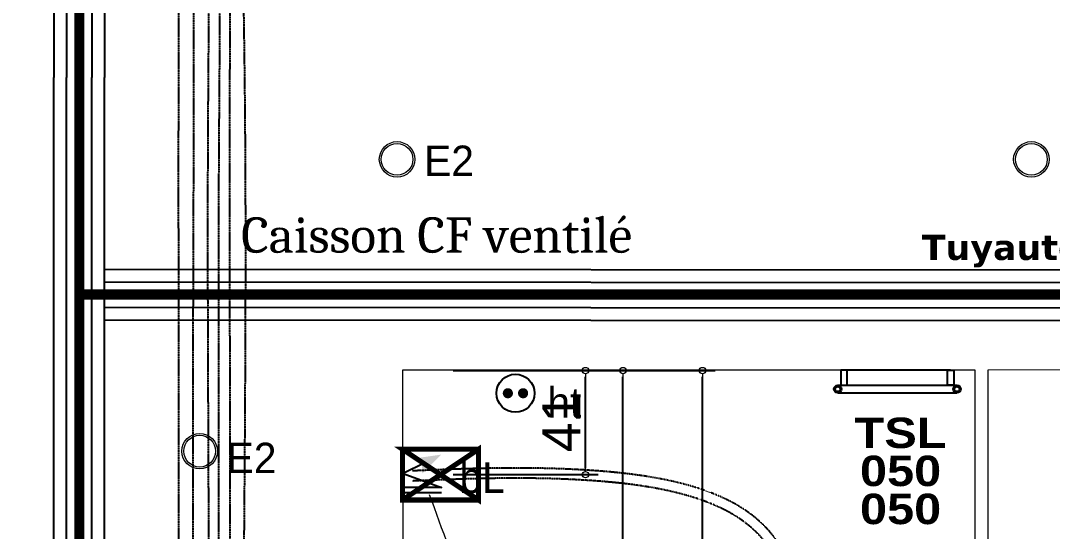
# Model space of a CAD drawing. Header units: millimetres. Extents: x 454430 to 532383, y -370512 to -310890.
# Drawn here: x 467922 to 471988, y -342829 to -340814 of the extents above; entities that cross this region are included whole.
import ezdxf

# ---------------------------------------------------------------- set-up
doc = ezdxf.new("R2010")
doc.units = ezdxf.units.MM
doc.set_wipeout_variables(frame=1)
doc.linetypes.add('prlm_ef', pattern=[0.165, 0.1, -0.065])
doc.linetypes.add('prlm_gaz', pattern=[36, 24, -3, 0, -3, 0, -3, 0, -3])
doc.layers.add('_GAZELEC-BOITE INCORPO', color=36, linetype='Continuous', lineweight=18)
for name, color, linetype in [('_GAZELEC-EAU CHAUDE', 1, 'Continuous'), ('prlm-CHAUFF-CONV', 20, 'Continuous'), ('prlm-EAU-EF', 161, 'Continuous'), ('prlm-ELEC-CFO', 201, 'Continuous'), ('prlm-GAZ', 20, 'Continuous'), ('prlm-MOD-PB', 123, 'Continuous')]:
    doc.layers.add(name, color=color, linetype=linetype)
doc.layers.add('prlm-xpoly', color=7, linetype='Continuous', plot=False)
doc.layers.add('prlm-ZEROPLOT', color=254, linetype='Continuous', plot=False)
doc.styles.add('Arial', font='arial.ttf')
doc.styles.add('prlm-chauff-rad', font='ariblk.ttf', dxfattribs={"height": 12})
doc.styles.add('prlm-elec-cfo', font='comic.ttf', dxfattribs={"height": 12})
doc.styles.add('prlm-mod', font='cambriaz.ttf', dxfattribs={"height": 18})
doc.dimstyles.new('200', dxfattribs={"dimtxt": 150, "dimasz": 25, "dimexe": 50, "dimexo": 50, "dimgap": 20, "dimtad": 1, "dimdec": 0, "dimlfac": 0.1, "dimdsep": 46, "dimtxsty": 'Arial', "dimblk1": 'DOTBLANK', "dimblk2": 'DOTBLANK', "dimsah": 1, "dimcen": 25, "dimclrd": 5, "dimclre": 5, "dimadec": 0, "dimazin": 0, "dimtfac": 1, "dimtdec": 0, "dimtmove": 0, "dimatfit": 3, "dimldrblk": 'DOTBLANK', "dimfxl": 50, "dimtolj": 1, "dimtzin": 0, "dimarcsym": 0})

# ---------------------------------------------------------------- blocks, each defined once
blk = doc.blocks.new('xi.lumE')
at = {"layer": 'prlm-ELEC-CFO', "color": 0, "linetype": 'ByBlock', "lineweight": 13}
for radius in [7, 6.25]:
    blk.add_circle((0, 0), radius, dxfattribs=at)
blk = doc.blocks.new('xi.PCHT')
at = {"color": 0, "lineweight": 5}
blk.add_wipeout([(-7.5, -7.5), (7.5, -7.5), (7.5, 7.5), (-7.5, 7.5)], dxfattribs=at).dxf.layer = 'prlm-ELEC-CFO'
at = {"layer": 'prlm-ELEC-CFO', "color": 0, "linetype": 'ByBlock', "lineweight": 5, "const_width": 2}
for points in [[(-4, 0, 1), (-2, 0, 1)], [(2, 0, 1), (4, 0, 1)]]:
    blk.add_lwpolyline(points, format="xyb", close=True, dxfattribs=at)
at = {"layer": 'prlm-ELEC-CFO', "color": 0, "linetype": 'ByBlock', "lineweight": -2}
blk.add_circle((0, 0), 7.5, dxfattribs=at)
blk = doc.blocks.new('xi.BL')
at = {"color": 0, "lineweight": 5}
blk.add_wipeout([(-7.5, -7.5), (7.5, -7.5), (7.5, 7.5), (-7.5, 7.5)], dxfattribs=at).dxf.layer = 'prlm-ELEC-CFO'
at = {"layer": 'prlm-ELEC-CFO', "lineweight": 5}
blk.add_hatch(color=0, dxfattribs=at).paths.add_polyline_path([(-3, 6), (-0.1, 3.7), (0, 0), (7.5, 7.5)])
at = {"layer": 'prlm-ELEC-CFO', "color": 0}
blk.add_lwpolyline([(0.95, 4.23), (-7.5, 0), (7.5, -5.5), (-7.5, -5.5), (-7.5, -7.5), (7.5, -7.5)], dxfattribs=at)
blk = doc.blocks.new('xi.tsl-050-050')
at = {"layer": 'prlm-CHAUFF-CONV', "linetype": 'ByBlock', "lineweight": -2}
h = blk.add_hatch(color=0, dxfattribs=at)
edge = h.paths.add_edge_path()
edge.add_arc((-23.5, 7.5), 1.5, 0, 360)
edge = h.paths.add_edge_path(flags=17)
edge.add_arc((-23.5, 7.5), 1, 0, 360)
edge = h.paths.add_edge_path()
edge.add_arc((23.5, 7.5), 1.5, 0, 360)
edge = h.paths.add_edge_path(flags=17)
edge.add_arc((23.5, 7.5), 1, 0, 360)
at = {"layer": 'prlm-CHAUFF-CONV', "color": 0, "linetype": 'ByBlock', "lineweight": -2, "flags": 128}
for points in [[(23.5, 9), (-23.5, 9)], [(23.5, 6), (-23.5, 6)]]:
    blk.add_lwpolyline(points, dxfattribs=at)
at = {"layer": 'prlm-CHAUFF-CONV', "color": 0, "linetype": 'ByBlock', "lineweight": -2}
for points in [[(-19.73, 0), (-22.27, 0), (-22.27, 6), (-19.73, 6)], [(19.73, 0), (22.27, 0), (22.27, 6), (19.73, 6)]]:
    blk.add_lwpolyline(points, close=True, dxfattribs=at)
for centre, radius in [((-23.5, 7.5), 1.5), ((-23.5, 7.5), 1), ((23.5, 7.5), 1.5), ((23.5, 7.5), 1)]:
    blk.add_circle(centre, radius, dxfattribs=at)
at = {"layer": 'prlm-ZEROPLOT', "linetype": 'ByBlock', "lineweight": -2, "flags": 128}
blk.add_lwpolyline([(-21, 0), (21, 0)], dxfattribs=at)
blk = doc.blocks.new('_DOTBLANK')
at = {"color": 0, "linetype": 'ByBlock'}
blk.add_line((-0.5, 0), (-1, 0), dxfattribs=at)
blk.add_circle((0, 0), 0.5, dxfattribs=at)
blk = doc.blocks.new('*D167')
at = {"layer": '_GAZELEC-BOITE INCORPO', "color": 5, "lineweight": -2, "transparency": 16777216}
for p, q in [((469626.2, -342194.4), (470197.5, -342194.4)), ((470147.5, -342579.9), (470147.5, -342219.4)), ((469626.3, -342604.9), (470197.5, -342604.9))]:
    blk.add_line(p, q, dxfattribs=at)
at = {"layer": '_GAZELEC-BOITE INCORPO', "color": 5, "lineweight": -2, "transparency": 16777216, "xscale": 25, "yscale": 25, "zscale": 25}
for p, rotation in [((470147.5, -342194.4), 90), ((470147.5, -342604.9), 270)]:
    blk.add_blockref('_DOTBLANK', p, dxfattribs=dict(at, rotation=rotation))
at = {"layer": '_GAZELEC-BOITE INCORPO', "color": 0, "transparency": 16777216, "insert": (470052.2, -342399.6), "char_height": 150, "attachment_point": 5, "rotation": 90, "style": 'Arial'}
blk.add_mtext('\\A1;41', dxfattribs=at)
blk = doc.blocks.new('*D168')
at = {"layer": '_GAZELEC-BOITE INCORPO', "color": 5, "lineweight": -2, "transparency": 16777216}
for p, q in [((469627, -342194.4), (470345.5, -342194.4)), ((470295.5, -343948.7), (470295.5, -342219.4)), ((469627, -343973.7), (470345.5, -343973.7))]:
    blk.add_line(p, q, dxfattribs=at)
at = {"layer": '_GAZELEC-BOITE INCORPO', "color": 5, "lineweight": -2, "transparency": 16777216, "xscale": 25, "yscale": 25, "zscale": 25}
for p, rotation in [((470295.5, -342194.4), 90), ((470295.5, -343973.7), 270)]:
    blk.add_blockref('_DOTBLANK', p, dxfattribs=dict(at, rotation=rotation))
at = {"layer": '_GAZELEC-BOITE INCORPO', "color": 0, "transparency": 16777216, "insert": (470198.9, -343084.1), "char_height": 150, "attachment_point": 5, "rotation": 90, "style": 'Arial'}
blk.add_mtext('\\A1;178', dxfattribs=at)
blk = doc.blocks.new('*D169')
at = {"layer": '_GAZELEC-BOITE INCORPO', "color": 5, "lineweight": -2, "transparency": 16777216}
for p, q in [((470208.3, -342194.4), (470658.8, -342194.4)), ((470608.8, -344063.8), (470608.8, -342219.4)), ((470208.5, -344088.8), (470658.8, -344088.8))]:
    blk.add_line(p, q, dxfattribs=at)
at = {"layer": '_GAZELEC-BOITE INCORPO', "color": 5, "lineweight": -2, "transparency": 16777216, "xscale": 25, "yscale": 25, "zscale": 25}
for p, rotation in [((470608.8, -342194.4), 90), ((470608.8, -344088.8), 270)]:
    blk.add_blockref('_DOTBLANK', p, dxfattribs=dict(at, rotation=rotation))
at = {"layer": '_GAZELEC-BOITE INCORPO', "color": 0, "transparency": 16777216, "insert": (470512.2, -343141.6), "char_height": 150, "attachment_point": 5, "rotation": 90, "style": 'Arial'}
blk.add_mtext('\\A1;189', dxfattribs=at)

msp = doc.modelspace()

# ---------------------------------------------------------------- linework, layer by layer
at = {"layer": 'prlm-ELEC-CFO', "lineweight": 13}
msp.add_spline([(471548.9, -343797.4), (470397.2, -343638.4), (469938.8, -343415.5), (469533.5, -342684.1)], degree=3, dxfattribs=at)
at = {"layer": 'prlm-MOD-PB'}
for p, q in [((468052.6, -336725.3), (468052.6, -341038.6)), ((468102.6, -336775.3), (468102.6, -341038.6)), ((468202.6, -336875.3), (468202.6, -341038.6)), ((468252.6, -336925.3), (468252.6, -341038.6)), ((468052.6, -349361.7), (468052.6, -341038.6)), ((468102.6, -349311.7), (468102.6, -341038.6)), ((468202.6, -349211.7), (468202.6, -341038.6)), ((468252.6, -349161.7), (468252.6, -341038.6)), ((468252.7, -341794.4), (481655.4, -341803.8)), ((468252.7, -341844.4), (481705.4, -341853.9)), ((468252.6, -341944.4), (481805.4, -341953.9)), ((468252.6, -341994.4), (481855.4, -342004))]:
    msp.add_line(p, q, dxfattribs=at)
at = {"layer": 'prlm-xpoly', "lineweight": 0}
for points in [[(471683.7, -344062.3), (471683.7, -342192.3), (469426.9, -342192.3), (469427.5, -342942.3), (470226.9, -342942.4), (470226.9, -342992.4), (469426.9, -342992.8), (469426.9, -343812.8), (469851.9, -343812.8), (469851.9, -344062.2)], [(476261.6, -342192.2), (471733.7, -342192.3), (471733.7, -345012.3), (476261.6, -345012.3)]]:
    msp.add_lwpolyline(points, close=True, dxfattribs=at)

# ---------------------------------------------------------------- block references
at = {"layer": 'prlm-CHAUFF-CONV', "xscale": 10, "yscale": 10, "zscale": 10, "rotation": 180.0048750302238}
msp.add_blockref('xi.tsl-050-050', (471376.9, -342192.3), dxfattribs=at)
at = {"layer": 'prlm-ELEC-CFO', "xscale": 10, "yscale": 10, "zscale": 10}
for p in [(469405.2, -341361.6), (471905.2, -341361.6), (468626.9, -342512.3)]:
    msp.add_blockref('xi.lumE', p, dxfattribs=at)

# ---------------------------------------------------------------- texts
at = {"layer": 'prlm-ELEC-CFO', "lineweight": 20, "char_height": 120, "attachment_point": 2, "line_spacing_factor": 0.8, "style": 'prlm-elec-cfo', "bg_fill": 3, "box_fill_scale": 0.95, "bg_fill_color": 256, "bg_fill_transparency": 0}
for insert in [(469609.9, -341307.3), (468831.7, -342479.1)]:
    msp.add_mtext('E2', dxfattribs=dict(at, insert=insert))
at = {"layer": 'prlm-GAZ', "linetype": 'prlm_gaz', "ltscale": 0.8, "insert": (471473.5, -341658.4), "char_height": 100, "width": 2479.039, "attachment_point": 1, "style": 'prlm-mod'}
msp.add_mtext('{\\fVerdana|b1|i0|c0|p34;Tuyauterie gaz acier calibre 80}', dxfattribs=at)
at = {"layer": 'prlm-MOD-PB', "insert": (468790.8, -341590.1), "char_height": 140, "width": 1854.737, "attachment_point": 1, "style": 'prlm-mod'}
msp.add_mtext('Caisson CF ventilé', dxfattribs=at)

# ---------------------------------------------------------------- next in the draw order: linework, layer by layer
at = {"layer": 'prlm-GAZ', "linetype": 'prlm_gaz', "ltscale": 0.8, "const_width": 40}
msp.add_lwpolyline([(483227.4, -340572), (483227.4, -340922), (481762.1, -340922), (481762.1, -341894.4), (468152.6, -341894.4), (468152.6, -336825.3), (469497.5, -336825.3)], dxfattribs=at)

# ---------------------------------------------------------------- next in the draw order: block references
at = {"layer": 'prlm-ELEC-CFO', "xscale": 10, "yscale": 10, "zscale": 10}
for name, p in [('xi.PCHT', (469871.8, -342283.9)), ('xi.BL', (469504.6, -342600.9))]:
    msp.add_blockref(name, p, dxfattribs=at)

# ---------------------------------------------------------------- next in the draw order: texts
at = {"layer": 'prlm-CHAUFF-CONV', "lineweight": 20, "insert": (471389.6, -342590.9), "char_height": 120, "width": 328.236, "attachment_point": 5, "rotation": 0.0049, "line_spacing_factor": 0.75, "style": 'prlm-chauff-rad', "bg_fill": 3, "box_fill_scale": 1.1, "bg_fill_color": 256, "bg_fill_transparency": 0}
msp.add_mtext('TSL\\P050\\P050', dxfattribs=at)
at = {"layer": 'prlm-ELEC-CFO', "lineweight": 20, "char_height": 120, "attachment_point": 5, "line_spacing_factor": 0.8, "style": 'prlm-elec-cfo', "bg_fill": 3, "box_fill_scale": 1.1, "bg_fill_color": 256, "bg_fill_transparency": 0}
for s, insert in [('ht', (470064.6, -342321.5)), ('bL', (469740.2, -342617.6))]:
    msp.add_mtext(s, dxfattribs=dict(at, insert=insert))

# ---------------------------------------------------------------- next in the draw order: linework, layer by layer
at = {"layer": '_GAZELEC-BOITE INCORPO', "const_width": 20}
msp.add_lwpolyline([(469526.3, -342504.9), (469426.3, -342504.9), (469426.3, -342704.9), (469726.3, -342704.9), (469726.3, -342504.9), (469426.3, -342504.9), (469726.3, -342704.9), (469726.3, -342504.9), (469426.3, -342704.9)], dxfattribs=at)
at = {"layer": '_GAZELEC-EAU CHAUDE', "linetype": 'prlm_ef'}
msp.add_spline([(470101.7, -344147.6), (470296, -344147.6), (470609.6, -344026.9), (470930.4, -343489.8), (470859.9, -342876), (470147, -342627), (469466.4, -342630.1)], degree=3, dxfattribs=at)
at = {"layer": 'prlm-EAU-EF', "linetype": 'prlm_ef'}
for points in [[(469561.3, -337320.4), (469161, -337440.3), (468938.4, -337831.6), (468820.9, -338185.4), (468677.6, -338658.4), (468586.3, -339275.5), (468543.1, -339964.1), (468543.1, -340266.4), (468543.1, -341196.1), (468543.1, -342970.9), (468543.1, -344918.4), (468543.1, -345108), (468497, -345363.9), (467722.5, -345747.8), (467334.4, -345512.5), (467210.1, -345194.3), (467210.1, -344954.7)], [(469568.7, -337898.6), (469361.2, -337895.5), (469055.8, -338015.6), (468911.4, -338131.5), (468804.6, -338388.4), (468733, -338642.6), (468638, -339350.8), (468631, -339412.7), (468601.4, -340463.8), (468601.4, -341732.8), (468601.4, -344195.6), (468601.4, -346880), (468571.9, -349029.9), (468571.9, -349821.5), (468571.9, -349918.7), (468539.4, -350247.5), (468539.4, -350770.1), (468539.4, -350987.5), (468500.3, -351368.3), (467926.5, -352511), (467628.1, -353007.7), (467369.5, -353685.1), (467297, -354639.7)], [(469569.1, -337923.8), (469359.1, -337923.8), (469102.2, -338022.5), (468975.8, -338111.9), (468879.4, -338292.6), (468775.2, -338623.3), (468693.9, -339307.3), (468659.3, -339692.3), (468659.3, -340125.7), (468659.3, -341243.5), (468659.3, -343906.6), (468635.9, -346330.3), (468655.1, -347591), (468655.1, -349506.5), (468690.1, -349958.3), (468671.5, -350288.4), (468643.5, -350669.4), (468643.5, -350927), (468643.5, -351938.8), (468582, -353897.9), (468532.4, -355117.8), (468497.9, -356209.2), (468497.9, -358069.4), (468497.9, -359957.6), (468497.9, -360088.5), (468497.9, -360443.6), (468377.2, -361121.4), (468229.4, -361474.3), (467715.5, -362036.1), (467246.5, -362337.3), (466978.9, -362508.7), (466817.4, -362645.3), (466517.2, -362979.7), (466219.3, -363420.2), (466033.9, -363964.4), (466033.9, -364366.9), (466148.6, -364880.8), (466335.7, -365201.5), (466898.3, -365503.9), (467193, -365526.6)], [(469569.9, -337955), (469358.1, -337959.6), (469157, -338026), (469032, -338095.7), (468911.8, -338282.3), (468808.1, -338628.6), (468787.2, -338772.7), (468733, -339298.5), (468701.7, -339648.8), (468701.7, -340119.2), (468701.7, -341477.8), (468701.7, -342357.3), (468701.7, -342970.9), (468701.7, -344403.9), (468701.7, -345978.2), (468701.7, -347401.2), (468701.7, -349080.2), (468701.7, -349567.7), (468761.2, -350207.6), (468761.2, -350711.9), (468761.2, -351352.1), (468761.2, -352112.3), (468761.2, -353908.8), (468761.2, -356396.4), (468761.2, -358086.2), (468761.2, -360937.3), (468761.2, -361178.1), (468741.6, -362017), (468834, -362459.5), (469206.5, -362938.1), (469650.7, -363152.4), (470100.8, -363225.7), (470487.6, -363207.9), (470817.5, -363005.9), (470949.6, -362785.8), (470949.6, -362519.6), (470846.5, -362343.8), (470615.4, -362209.4), (470224.6, -362143.1)], [(469543.5, -337979), (469372.2, -337982.3), (469084, -338099.4), (468899.4, -338398.8), (468817.4, -338757.5), (468789, -339105), (468774.3, -339308.6), (468745.5, -339676.2), (468745.5, -340119.8), (468745.5, -340973.1), (468745.5, -342163.1), (468745.5, -343171.1), (468745.5, -345134), (468745.5, -345197.7), (468745.5, -348955), (468745.5, -349457.9), (468842, -350426.3), (468842, -350467.7), (468858.2, -351225.7), (468858.2, -351498.9), (468937, -351903), (469119.3, -352260), (469626.1, -352897.8), (469805.9, -353221), (469893.7, -353468), (469946.9, -354243.1), (469946.9, -354708.6)], [(469552.2, -338000.3), (469333.2, -338018.9), (469016.9, -338226), (468858.8, -338764.4), (468803.3, -339517.6), (468803.3, -341001), (468803.3, -342630.8), (468803.3, -344626.4), (468803.3, -344885.8), (468803.3, -345124), (468958.4, -345442.9), (469316.8, -345627.4), (469609, -345597.5), (469835, -345488.2), (470177.7, -345333.4), (470610.8, -345079.5), (470747.4, -344902.9), (470767.6, -344694), (470635.1, -344513.5), (470427.4, -344389.8), (470046.5, -344316.3)]]:
    msp.add_spline(points, degree=3, dxfattribs=at)
msp.add_open_spline([(470099.5, -344187.5), (470122.3, -344188.8), (470145.2, -344190), (470191.7, -344191.6), (470215.2, -344191.9), (470247.8, -344191.1), (470256.8, -344190.7), (470273.2, -344189.8), (470280.8, -344189.2), (470292.5, -344188.2), (470296.7, -344187.7), (470305, -344186.8), (470309.2, -344186.3), (470321.7, -344184.7), (470330, -344183.5), (470354.9, -344179.3), (470371.4, -344175.9), (470423.2, -344163.1), (470458, -344151.6), (470525.3, -344123.6), (470557.9, -344107.1), (470601.7, -344080.6), (470614.2, -344072.5), (470634, -344058.7), (470641.5, -344053.2), (470656.3, -344042.1), (470663.6, -344036.4), (470684.9, -344018.9), (470698.7, -344006.6), (470739, -343968), (470764, -343940), (470810, -343880.6), (470830.9, -343849.2), (470868.9, -343783.5), (470886, -343749.2), (470916.5, -343678.3), (470930, -343641.6), (470948.5, -343581.9), (470954.8, -343559.4), (470963.9, -343523.2), (470967, -343509.7), (470973, -343482.5), (470975.7, -343468.7), (470983.4, -343427.4), (470987.7, -343399.5), (470995.7, -343332.2), (470998.5, -343292.6), (470999.7, -343214.2), (470998.2, -343175.4), (470990.8, -343107), (470985.9, -343077.3), (470972.6, -343019.4), (470964.1, -342991.2), (470945.3, -342943.2), (470935.9, -342922.8), (470920, -342894.1), (470914.6, -342885.2), (470903.4, -342867.9), (470897.6, -342859.6), (470885.5, -342843.5), (470879.1, -342835.7), (470858.8, -342812.4), (470844, -342797.7), (470812.4, -342770.3), (470795.7, -342757.6), (470760.7, -342734.1), (470742.5, -342723.2), (470704.6, -342703.1), (470685, -342693.9), (470644.8, -342677), (470624.1, -342669.3), (470568.9, -342650.8), (470533.8, -342641.1), (470462, -342624.5), (470425.4, -342617.6), (470351.6, -342606), (470314.3, -342601.3), (470240.2, -342593.6), (470203.3, -342590.6), (470148.1, -342586.9), (470129.5, -342585.8), (470092.6, -342583.9), (470074.2, -342583), (470019.6, -342580.9), (469983.8, -342579.9), (469877.6, -342578.3), (469808.6, -342578.9), (469672.9, -342581.9), (469606.1, -342584.3), (469514.7, -342588), (469489.7, -342589.1), (469464.7, -342590.1)], degree=3, knots=[0, 0, 0, 0, 68.06777, 68.06777, 136.135539, 136.135539, 161.620105, 161.620105, 183.024618, 183.024618, 194.80248, 194.80248, 206.580342, 206.580342, 230.136066, 230.136066, 277.247514, 277.247514, 379.130806, 379.130806, 481.014098, 481.014098, 522.971135, 522.971135, 549.2143, 549.2143, 575.457466, 575.457466, 627.943797, 627.943797, 735.327067, 735.327067, 842.710337, 842.710337, 950.093607, 950.093607, 1057.476877, 1057.476877, 1120.70695, 1120.70695, 1158.073868, 1158.073868, 1195.440786, 1195.440786, 1270.174622, 1270.174622, 1375.310294, 1375.310294, 1480.445967, 1480.445967, 1564.367653, 1564.367653, 1648.289338, 1648.289338, 1713.721424, 1713.721424, 1744.534093, 1744.534093, 1774.260854, 1774.260854, 1803.987615, 1803.987615, 1865.928975, 1865.928975, 1927.870335, 1927.870335, 1989.811694, 1989.811694, 2051.753054, 2051.753054, 2113.694414, 2113.694414, 2213.514853, 2213.514853, 2313.335292, 2313.335292, 2413.155732, 2413.155732, 2512.976171, 2512.976171, 2564.528284, 2564.528284, 2616.080397, 2616.080397, 2719.184622, 2719.184622, 2925.393073, 2925.393073, 3131.601524, 3131.601524, 3209.535404, 3209.535404, 3209.535404, 3209.535404], dxfattribs=at)
at = {"layer": 'prlm-GAZ', "linetype": 'prlm_gaz', "ltscale": 0.8, "const_width": 40}
msp.add_lwpolyline([(468152.6, -341894.4), (468152.6, -349261.7), (469781.9, -349261.7)], dxfattribs=at)

# ---------------------------------------------------------------- next in the draw order: dimensions: what is measured, and where the dimension line sits
at = {"layer": '_GAZELEC-BOITE INCORPO'}
for base, p1, p2, picture, middle in [((470147.5, -342194.4), (469576.3, -342604.9), (469576.2, -342194.4), '*D167', (470052.2, -342399.6)), ((470295.5, -342194.4), (469577, -343973.7), (469577, -342194.4), '*D168', (470198.9, -343084.1)), ((470608.8, -342194.4), (470158.5, -344088.8), (470158.3, -342194.4), '*D169', (470512.2, -343141.6))]:
    dim = msp.add_linear_dim(base=base, p1=p1, p2=p2, angle=90, dimstyle='200', dxfattribs=at)
    dim.commit()
    dim.dimension.update_dxf_attribs({"geometry": picture, "text_midpoint": middle})

doc.saveas('drawing.dxf')
